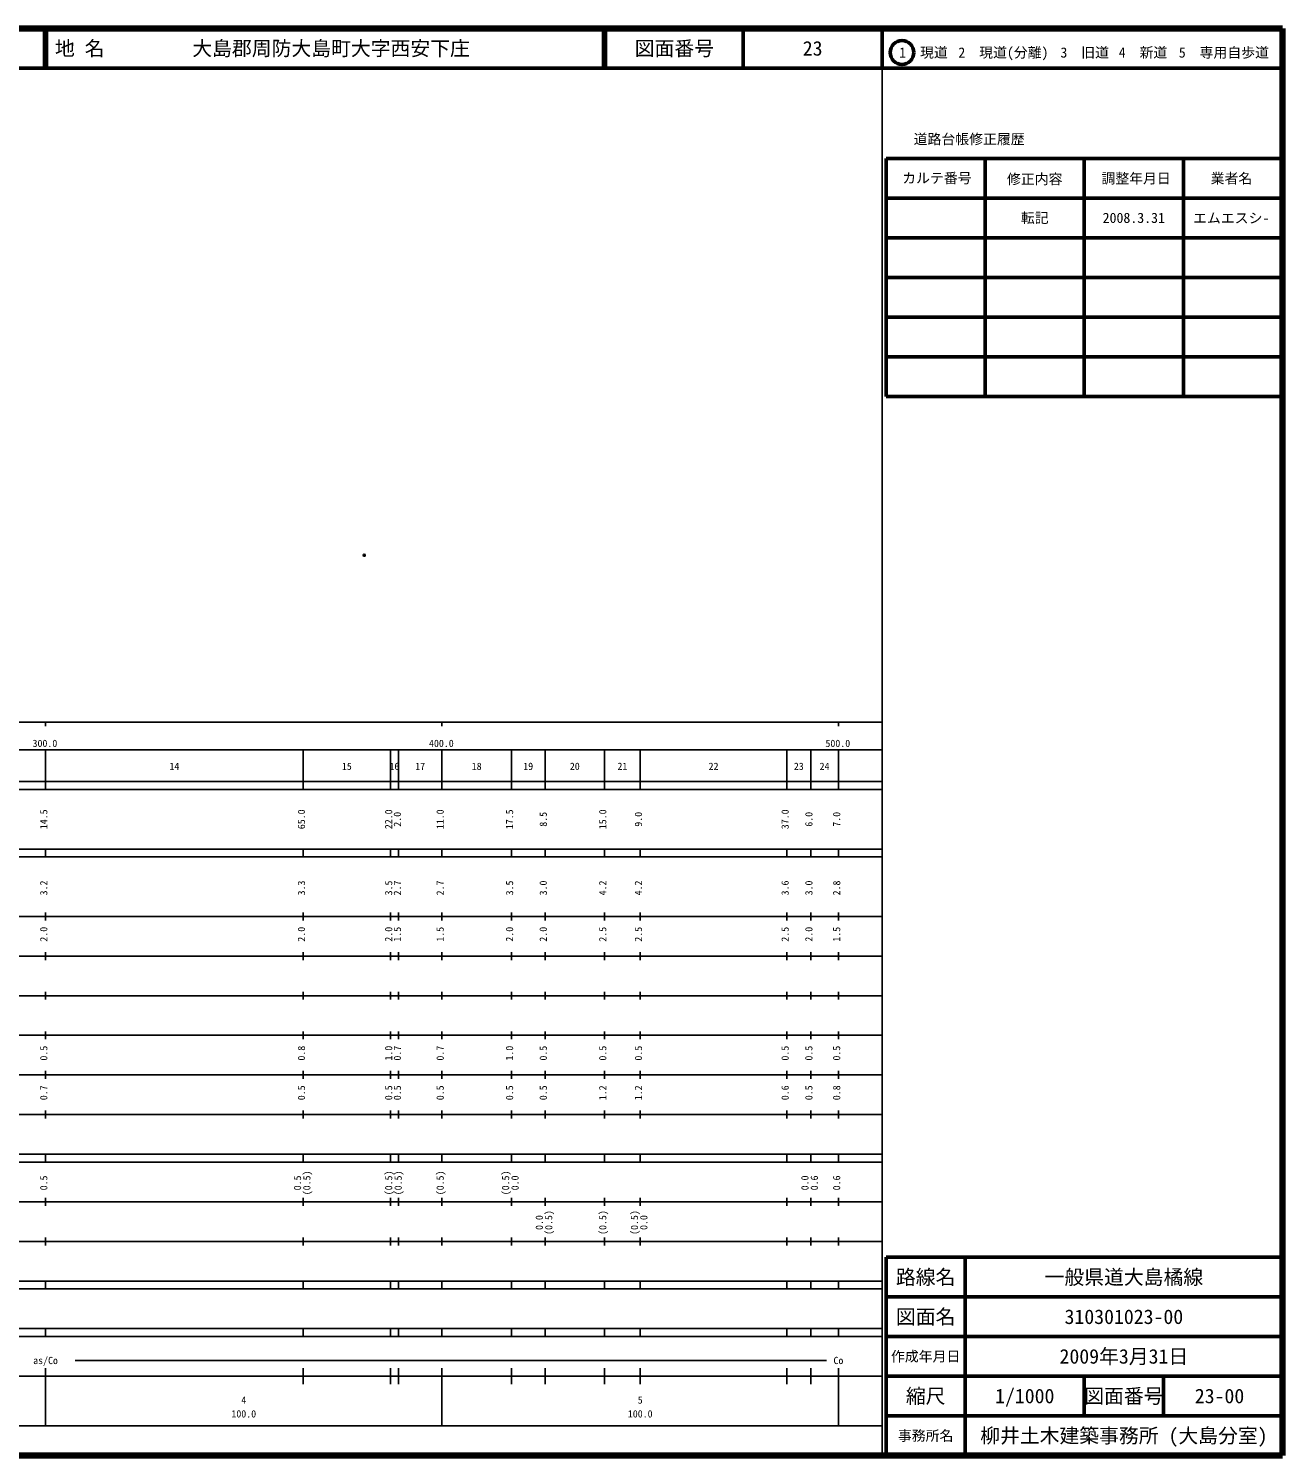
# Model space of a CAD drawing. Units: millimetres on the paper. Extents: x 40 to 680, y 20 to 380.
# Drawn here: x 363.7 to 680, y 20 to 380 of the extents above; entities that cross this region are included whole.
import ezdxf
from ezdxf.enums import TextEntityAlignment as Align

# ---------------------------------------------------------------- set-up
doc = ezdxf.new("R2010")
doc.units = ezdxf.units.MM
doc.header["$PDMODE"] = 32
doc.header["$PDSIZE"] = 0.5
doc.layers.add('M-OTRS', color=6, linetype='Continuous')
doc.layers.add('M-TTL-TXT', color=7, linetype='Continuous')
for name, color, linetype, lineweight in [('M-TTL', 2, 'Continuous', 140), ('M-TTL-BAND', 7, 'Continuous', 25), ('M-TTL-FRAM', 2, 'Continuous', 50), ('M-TTL-LINE', 7, 'Continuous', 50)]:
    doc.layers.add(name, color=color, linetype=linetype, lineweight=lineweight)
doc.styles.add('ＭＳ ゴシック', font='')
doc.styles.get('ＭＳ ゴシック').set_extended_font_data('MS Gothic')

msp = doc.modelspace()

# ---------------------------------------------------------------- linework, layer by layer
at = {"layer": 'M-OTRS'}
msp.add_point((448.409, 247.099), dxfattribs=at)
at = {"layer": 'M-TTL'}
for p, q in [((680, 380), (40, 380)), ((680, 20), (680, 380)), ((40, 20), (680, 20))]:
    msp.add_line(p, q, dxfattribs=at)
at = {"layer": 'M-TTL-BAND'}
for p, q in [((579, 20), (579, 370)), ((40, 205), (579, 205)), ((368, 205), (368, 204)), ((468, 205), (468, 204)), ((568, 205), (568, 204)), ((68, 198), (579, 198)), ((368, 188), (368, 198)), ((433, 188), (433, 198)), ((455, 188), (455, 198)), ((457, 188), (457, 198)), ((468, 188), (468, 198)), ((485.5, 188), (485.5, 198)), ((494, 188), (494, 198)), ((509, 188), (509, 198)), ((518, 188), (518, 198)), ((555, 188), (555, 198)), ((561, 188), (561, 198)), ((568, 188), (568, 198)), ((40, 190), (579, 190)), ((40, 188), (579, 188)), ((40, 173), (579, 173)), ((368, 171), (368, 173)), ((433, 171), (433, 173)), ((455, 171), (455, 173)), ((457, 171), (457, 173)), ((468, 171), (468, 173)), ((485.5, 171), (485.5, 173)), ((494, 171), (494, 173)), ((509, 171), (509, 173)), ((518, 171), (518, 173)), ((555, 171), (555, 173)), ((561, 171), (561, 173)), ((568, 171), (568, 173)), ((40, 171), (579, 171)), ((40, 156), (579, 156)), ((368, 155), (368, 157)), ((433, 155), (433, 157)), ((455, 155), (455, 157)), ((457, 155), (457, 157)), ((468, 155), (468, 157)), ((485.5, 155), (485.5, 157)), ((494, 155), (494, 157)), ((509, 155), (509, 157)), ((518, 155), (518, 157)), ((555, 155), (555, 157)), ((561, 155), (561, 157)), ((568, 155), (568, 157)), ((46, 146), (579, 146)), ((368, 145), (368, 147)), ((433, 145), (433, 147)), ((455, 145), (455, 147)), ((457, 145), (457, 147)), ((468, 145), (468, 147)), ((485.5, 145), (485.5, 147)), ((494, 145), (494, 147)), ((509, 145), (509, 147)), ((518, 145), (518, 147)), ((555, 145), (555, 147)), ((561, 145), (561, 147)), ((568, 145), (568, 147)), ((368, 135), (368, 137)), ((433, 135), (433, 137)), ((455, 135), (455, 137)), ((457, 135), (457, 137)), ((468, 135), (468, 137)), ((485.5, 135), (485.5, 137)), ((494, 135), (494, 137)), ((509, 135), (509, 137)), ((518, 135), (518, 137)), ((555, 135), (555, 137)), ((561, 135), (561, 137)), ((568, 135), (568, 137)), ((52, 136), (579, 136)), ((46, 126), (579, 126)), ((368, 125), (368, 127)), ((433, 125), (433, 127)), ((455, 125), (455, 127)), ((457, 125), (457, 127)), ((468, 125), (468, 127)), ((485.5, 125), (485.5, 127)), ((494, 125), (494, 127)), ((509, 125), (509, 127)), ((518, 125), (518, 127)), ((555, 125), (555, 127)), ((561, 125), (561, 127)), ((568, 125), (568, 127)), ((52, 116), (579, 116)), ((368, 115), (368, 117)), ((433, 115), (433, 117)), ((455, 115), (455, 117)), ((457, 115), (457, 117)), ((468, 115), (468, 117)), ((485.5, 115), (485.5, 117)), ((494, 115), (494, 117)), ((509, 115), (509, 117)), ((518, 115), (518, 117)), ((555, 115), (555, 117)), ((561, 115), (561, 117)), ((568, 115), (568, 117)), ((46, 106), (579, 106)), ((368, 105), (368, 107)), ((433, 105), (433, 107)), ((455, 105), (455, 107)), ((457, 105), (457, 107)), ((468, 105), (468, 107)), ((485.5, 105), (485.5, 107)), ((494, 105), (494, 107)), ((509, 105), (509, 107)), ((518, 105), (518, 107)), ((555, 105), (555, 107)), ((561, 105), (561, 107)), ((568, 105), (568, 107)), ((40, 96), (579, 96)), ((40, 94), (579, 94)), ((368, 94), (368, 96)), ((433, 94), (433, 96)), ((455, 94), (455, 96)), ((457, 94), (457, 96)), ((468, 94), (468, 96)), ((485.5, 94), (485.5, 96)), ((494, 94), (494, 96)), ((509, 94), (509, 96)), ((518, 94), (518, 96)), ((555, 94), (555, 96)), ((561, 94), (561, 96)), ((568, 94), (568, 96)), ((49, 84), (579, 84)), ((368, 83), (368, 85)), ((433, 83), (433, 85)), ((455, 83), (455, 85)), ((457, 83), (457, 85)), ((468, 83), (468, 85)), ((485.5, 83), (485.5, 85)), ((494, 83), (494, 85)), ((509, 83), (509, 85)), ((518, 83), (518, 85)), ((555, 83), (555, 85)), ((561, 83), (561, 85)), ((568, 83), (568, 85)), ((40, 74), (579, 74)), ((368, 73), (368, 75)), ((433, 73), (433, 75)), ((455, 73), (455, 75)), ((457, 73), (457, 75)), ((468, 73), (468, 75)), ((485.5, 73), (485.5, 75)), ((494, 73), (494, 75)), ((509, 73), (509, 75)), ((518, 73), (518, 75)), ((555, 73), (555, 75)), ((561, 73), (561, 75)), ((568, 73), (568, 75)), ((40, 64), (579, 64)), ((40, 62), (579, 62)), ((368, 62), (368, 64)), ((433, 62), (433, 64)), ((455, 62), (455, 64)), ((457, 62), (457, 64)), ((468, 62), (468, 64)), ((485.5, 62), (485.5, 64)), ((494, 62), (494, 64)), ((509, 62), (509, 64)), ((518, 62), (518, 64)), ((555, 62), (555, 64)), ((561, 62), (561, 64)), ((568, 62), (568, 64)), ((40, 52), (579, 52)), ((368, 50), (368, 52)), ((433, 50), (433, 52)), ((455, 50), (455, 52)), ((457, 50), (457, 52)), ((468, 50), (468, 52)), ((485.5, 50), (485.5, 52)), ((494, 50), (494, 52)), ((509, 50), (509, 52)), ((518, 50), (518, 52)), ((555, 50), (555, 52)), ((561, 50), (561, 52)), ((568, 50), (568, 52)), ((40, 50), (579, 50)), ((375.5, 44), (565, 44)), ((40, 40), (579, 40)), ((368, 27.5), (368, 42)), ((433, 38), (433, 42)), ((455, 38), (455, 42)), ((457, 38), (457, 42)), ((468, 27.5), (468, 42)), ((485.5, 38), (485.5, 42)), ((494, 38), (494, 42)), ((509, 38), (509, 42)), ((518, 38), (518, 42)), ((555, 38), (555, 42)), ((561, 38), (561, 42)), ((568, 27.5), (568, 42)), ((68, 27.5), (579, 27.5))]:
    msp.add_line(p, q, dxfattribs=at)
at = {"layer": 'M-TTL-FRAM'}
for p, q in [((580, 347.197), (580, 287.197)), ((580, 347.197), (680, 347.197)), ((580, 287.197), (680, 287.197)), ((680, 70), (580, 70)), ((580, 70), (580, 20))]:
    msp.add_line(p, q, dxfattribs=at)
at = {"layer": 'M-TTL-LINE'}
for p, q in [((367.75, 380), (367.75, 370)), ((368.25, 380), (368.25, 370)), ((508.747, 380), (508.747, 370)), ((509.247, 380), (509.247, 370)), ((543.997, 380), (543.997, 370)), ((579, 380), (579, 370)), ((40, 370), (680, 370)), ((605, 347.197), (605, 287.197)), ((630, 347.197), (630, 287.197)), ((655, 347.197), (655, 287.197)), ((580, 337.197), (680, 337.197)), ((580, 327.197), (680, 327.197)), ((580, 317.197), (680, 317.197)), ((580, 307.197), (680, 307.197)), ((580, 297.197), (680, 297.197)), ((600, 70), (600, 20)), ((680, 60), (580, 60)), ((680, 50), (580, 50)), ((680, 40), (580, 40)), ((630, 40), (630, 30)), ((650, 40), (650, 30)), ((680, 30), (580, 30))]:
    msp.add_line(p, q, dxfattribs=at)
msp.add_circle((584.031, 373.958), 3, dxfattribs=at)

# ---------------------------------------------------------------- texts
at = {"layer": 'M-TTL-BAND', "style": 'ＭＳ ゴシック'}
for s, p in [('300.0', (367.844, 198.195)), ('400.0', (467.844, 198.195)), ('500.0', (567.844, 198.195)), ('14', (400.5, 192.405)), ('15', (444, 192.405)), ('16', (456, 192.405)), ('17', (462.5, 192.405)), ('18', (476.75, 192.405)), ('19', (489.75, 192.405)), ('20', (501.5, 192.405)), ('21', (513.5, 192.405)), ('22', (536.5, 192.405)), ('23', (558, 192.405)), ('24', (564.5, 192.405)), ('as/Co', (368, 42.5)), ('Co', (568, 42.5)), ('4', (418, 32.523)), ('5', (518, 32.523)), ('100.0', (418, 29.033)), ('100.0', (518, 29.033))]:
    msp.add_text(s, height=1.833, dxfattribs=at).set_placement(p, align=Align.BOTTOM_CENTER)
for s, p in [('14.5', (369, 180.5)), ('65.0', (434, 180.5)), ('22.0', (456, 180.5)), ('2.0', (458.2, 180.5)), ('11.0', (469, 180.5)), ('17.5', (486.5, 180.5)), ('8.5', (495, 180.5)), ('15.0', (510, 180.5)), ('9.0', (519, 180.5)), ('37.0', (556, 180.5)), ('6.0', (562, 180.5)), ('7.0', (569, 180.5)), ('3.2', (369, 163.174)), ('3.3', (434, 163.174)), ('3.5', (456, 163.174)), ('2.7', (458.2, 163.174)), ('2.7', (469, 163.174)), ('3.5', (486.5, 163.174)), ('3.0', (495, 163.174)), ('4.2', (510, 163.174)), ('4.2', (519, 163.174)), ('3.6', (556, 163.174)), ('3.0', (562, 163.174)), ('2.8', (569, 163.174)), ('2.0', (369, 151.5)), ('2.0', (434, 151.5)), ('2.0', (456, 151.5)), ('1.5', (458.2, 151.5)), ('1.5', (469, 151.5)), ('2.0', (486.5, 151.5)), ('2.0', (495, 151.5)), ('2.5', (510, 151.5)), ('2.5', (519, 151.5)), ('2.5', (556, 151.5)), ('2.0', (562, 151.5)), ('1.5', (569, 151.5)), ('0.5', (369, 121.5)), ('0.8', (434, 121.5)), ('1.0', (456, 121.5)), ('0.7', (458.2, 121.5)), ('0.7', (469, 121.5)), ('1.0', (486.5, 121.5)), ('0.5', (495, 121.5)), ('0.5', (510, 121.5)), ('0.5', (519, 121.5)), ('0.5', (556, 121.5)), ('0.5', (562, 121.5)), ('0.5', (569, 121.5)), ('0.7', (369, 111.5)), ('0.5', (434, 111.5)), ('0.5', (456, 111.5)), ('0.5', (458.2, 111.5)), ('0.5', (469, 111.5)), ('0.5', (486.5, 111.5)), ('0.5', (495, 111.5)), ('1.2', (510, 111.5)), ('1.2', (519, 111.5)), ('0.6', (556, 111.5)), ('0.5', (562, 111.5)), ('0.8', (569, 111.5)), ('0.5', (369, 88.764)), ('0.5', (433, 88.764)), ('(0.5)', (435.37, 88.764)), ('(0.5)', (456, 88.764)), ('(0.5)', (458.4, 88.764)), ('(0.5)', (469, 88.764)), ('(0.5)', (485.5, 88.764)), ('0.0', (487.87, 88.764)), ('0.0', (561, 88.764)), ('0.6', (563.37, 88.764)), ('0.6', (569, 88.764)), ('0.0', (494, 78.764)), ('(0.5)', (496.37, 78.764)), ('(0.5)', (510, 78.764)), ('(0.5)', (518, 78.764)), ('0.0', (520.37, 78.764))]:
    msp.add_text(s, height=1.833, rotation=90, dxfattribs=at).set_placement(p, align=Align.BOTTOM_CENTER)
at = {"layer": 'M-TTL-TXT', "style": 'ＭＳ ゴシック'}
for s, p in [('地 名', (370.38, 375)), ('大島郡周防大島町大字西安下庄', (405.024, 375))]:
    msp.add_text(s, height=3.666, dxfattribs=at).set_placement(p, align=Align.MIDDLE_LEFT)
for s, height, p in [('図面番号', 3.666, (526.622, 375)), ('23', 3.666, (561.497, 375)), ('1\u3000現道', 2.566, (589.448, 373.958)), ('2\u3000現道(分離)', 2.566, (609.619, 373.958)), ('3\u3000旧道', 2.566, (630.121, 373.958)), ('4\u3000新道', 2.566, (644.824, 373.958)), ('5\u3000専用自歩道', 2.566, (665.228, 373.958)), ('道路台帳修正履歴', 2.566, (600.968, 352.113)), ('カルテ番号', 2.566, (592.839, 342.277)), ('修正内容', 2.566, (617.509, 342.023)), ('調整年月日', 2.566, (643.089, 342.197)), ('業者名', 2.566, (667.134, 342.197)), ('転記', 2.566, (617.5, 332.245)), ('2008.3.31', 2.566, (642.5, 332.245)), ('エムエスシ-', 2.566, (667.077, 332.189)), ('路線名', 3.666, (590, 65)), ('路線名', 3.666, (590, 65)), ('一般県道大島橘線', 3.666, (640, 65)), ('図面名', 3.666, (590, 55)), ('図面名', 3.666, (590, 55)), ('310301023-00', 3.666, (640, 55)), ('2009年3月31日', 3.666, (640, 45)), ('作成年月日', 2.566, (590, 45)), ('作成年月日', 2.566, (590, 45)), ('縮尺', 3.666, (590, 35)), ('縮尺', 3.666, (590, 35)), ('1/1000', 3.666, (615, 35)), ('図面番号', 3.666, (640, 35)), ('図面番号', 3.666, (640, 35)), ('23-00', 3.666, (664.125, 35)), ('事務所名', 2.566, (590, 25)), ('事務所名', 2.566, (590, 25)), ('柳井土木建築事務所 (大島分室)', 3.666, (640, 25))]:
    msp.add_text(s, height=height, dxfattribs=at).set_placement(p, align=Align.MIDDLE_CENTER)

doc.saveas('drawing.dxf')
